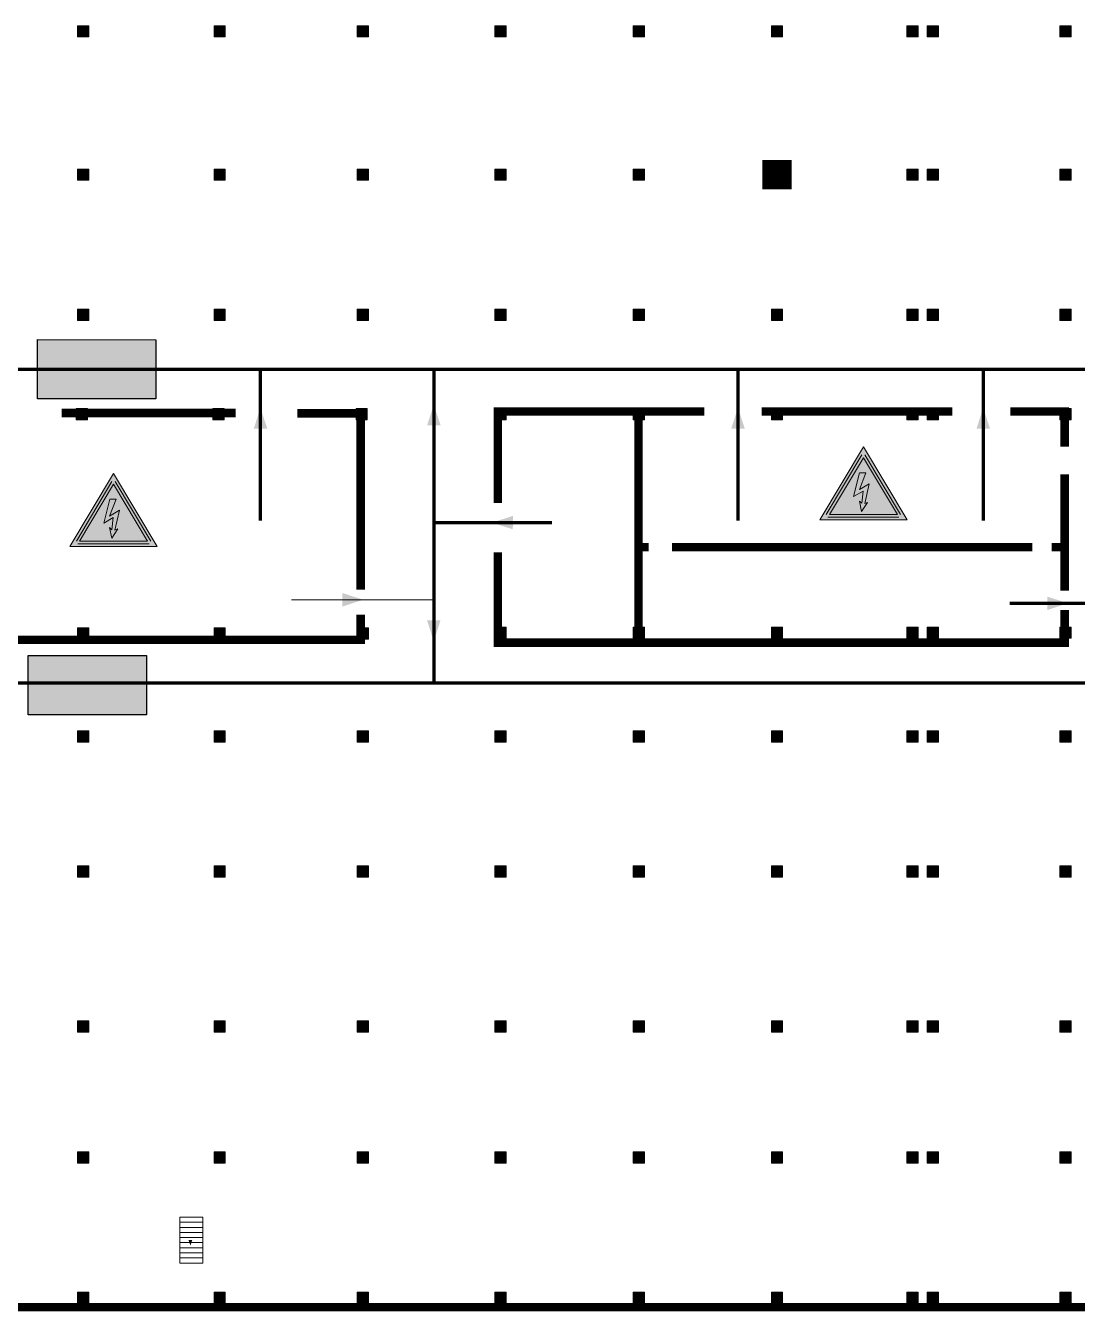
# Model space of a CAD drawing. Header units: millimetres. Extents: x 13810 to 67229, y 12374 to 21950.
# Drawn here: x 26833.2 to 26948.2, y 15072.4 to 15213 of the extents above; entities that cross this region are included whole.
import ezdxf

# ---------------------------------------------------------------- set-up
doc = ezdxf.new("R2010")
doc.units = ezdxf.units.MM
doc.layers.add('План_Штампы', color=7, linetype='Continuous')

# ---------------------------------------------------------------- blocks, each defined once
blk = doc.blocks.new('A$C32E8229D')
at = {"true_color": 0xffffff}
blk.add_hatch(color=7, dxfattribs=at).paths.add_polyline_path([(0, 0), (0, -8), (16, -8), (16, 0)])
h = blk.add_hatch(color=126)
h.paths.add_polyline_path([(0.2, -0.2), (15.8, -0.2), (15.8, -7.8), (0.2, -7.8)])
h.paths.add_polyline_path([(13.49, -2.05), (12.08, -2.05), (11.37, -2.63, 0.162397), (11.29, -2.84), (11.29, -3.63), (10.35, -3.63), (10.35, -4.05), (11.68, -4.05), (11.68, -3.48), (12.26, -4.28), (11.29, -5.1), (11.29, -6.78), (11.85, -6.78), (11.85, -5.44), (12.8, -4.64), (12.8, -5.94), (14.46, -5.94), (14.46, -5.39), (13.45, -5.39), (13.45, -3.97), (12.46, -2.59), (13.15, -2.59), (13.69, -3.34), (14.18, -3)], flags=16)
h.paths.add_polyline_path([(10.74, -1.82, 1), (11.8, -1.82, 1)], flags=16)
h.paths.add_polyline_path([(9.39, -3.59), (5.99, -3.59), (6.56, -3.03), (5.91, -3.03), (5.1, -3.83), (5.91, -4.64), (6.56, -4.64), (5.99, -4.09), (9.39, -4.09)], flags=16)
h.paths.add_polyline_path([(4.29, -1.08), (1.72, -1.08), (1.72, -6.6), (4.29, -6.6)], flags=16)
at = {"color": 126}
blk.add_lwpolyline([(16, -8), (0, -8), (0, 0), (16, 0)], close=True, dxfattribs=at)
blk = doc.blocks.new('A$C3E6D3DDE')
at = {"lineweight": 5}
h = blk.add_hatch(color=40, dxfattribs=at)
h.paths.add_polyline_path([(24.1, 1.45), (16.46, -11.35), (31.74, -11.35)])
h.paths.add_polyline_path([(24.09, -0.46), (30.03, -10.41), (18.14, -10.41)], flags=16)
h.paths.add_polyline_path([(24.54, -3.08), (23.41, -6.02), (25.13, -5.01), (24.33, -8.5), (24.82, -8.27), (23.79, -9.86), (23.4, -8.04), (23.8, -8.43), (24.04, -6.29), (22.39, -7.25), (23.44, -3.08)], flags=0)
h = blk.add_hatch(color=256, dxfattribs=at)
h.paths.add_polyline_path([(24.37, 0.03, 0.567511), (23.82, 0.03), (17.59, -10.4, 0.582454), (17.86, -10.88), (30.32, -10.88, 0.582149), (30.6, -10.4)])
h.paths.add_polyline_path([(24.09, -0.46), (18.14, -10.41), (30.03, -10.41)], flags=16)
h.paths.add_polyline_path([(24.54, -3.08), (23.41, -6.02), (25.13, -5.01), (24.33, -8.5), (24.82, -8.27), (23.79, -9.86), (23.4, -8.04), (23.8, -8.43), (24.04, -6.29), (22.39, -7.25), (23.44, -3.08)], flags=0)
h = blk.add_hatch(color=40, dxfattribs=at)
h.paths.add_polyline_path([(24.09, -0.46), (18.14, -10.41), (30.03, -10.41)])
h.paths.add_polyline_path([(24.82, -8.27), (23.79, -9.86), (23.4, -8.04), (23.8, -8.43), (24.04, -6.29), (22.39, -7.25), (23.44, -3.08), (24.54, -3.08), (23.41, -6.02), (25.13, -5.01), (24.33, -8.5)], flags=16)
at = {"color": 40, "lineweight": 5}
for p, q in [((16.46, -11.35), (24.1, 1.45)), ((24.1, 1.45), (31.74, -11.35))]:
    blk.add_line(p, q, dxfattribs=at)
at = {"lineweight": 5}
for p, q in [((17.59, -10.4), (23.82, 0.03)), ((24.37, 0.03), (30.6, -10.4)), ((18.14, -10.41), (24.09, -0.46)), ((24.09, -0.46), (30.03, -10.41)), ((23.44, -3.08), (22.39, -7.25)), ((23.41, -6.02), (24.54, -3.08)), ((24.54, -3.08), (23.44, -3.08)), ((22.39, -7.25), (24.04, -6.29)), ((25.13, -5.01), (23.41, -6.02)), ((24.04, -6.29), (23.8, -8.43)), ((24.33, -8.5), (25.13, -5.01)), ((23.8, -8.43), (23.4, -8.04)), ((23.4, -8.04), (23.79, -9.86)), ((23.79, -9.86), (24.82, -8.27)), ((24.82, -8.27), (24.33, -8.5)), ((17.86, -10.88), (30.32, -10.88)), ((18.14, -10.41), (30.03, -10.41))]:
    blk.add_line(p, q, dxfattribs=at)
at = {"color": 50, "lineweight": 5}
blk.add_line((31.74, -11.35), (16.46, -11.35), dxfattribs=at)

msp = doc.modelspace()

# ---------------------------------------------------------------- hatches: boundary and pattern name
at = {"lineweight": 0}
h = msp.add_hatch(color=256, dxfattribs=at)
h.dxf.hatch_style = 1
h.paths.add_polyline_path([(26838.92, 15212.98), (26838.92, 15211.75), (26840.14, 15211.75), (26840.14, 15212.98)])
h = msp.add_hatch(color=256, dxfattribs=at)
h.dxf.hatch_style = 1
h.paths.add_polyline_path([(26853.85, 15212.98), (26853.85, 15211.75), (26855.07, 15211.75), (26855.07, 15212.98)])
h = msp.add_hatch(color=256, dxfattribs=at)
h.dxf.hatch_style = 1
h.paths.add_polyline_path([(26869.49, 15212.98), (26869.49, 15211.75), (26870.71, 15211.75), (26870.71, 15212.98)])
h = msp.add_hatch(color=256, dxfattribs=at)
h.dxf.hatch_style = 1
h.paths.add_polyline_path([(26884.54, 15212.98), (26884.54, 15211.75), (26885.76, 15211.75), (26885.76, 15212.98)])
h = msp.add_hatch(color=256, dxfattribs=at)
h.dxf.hatch_style = 1
h.paths.add_polyline_path([(26899.67, 15212.98), (26899.67, 15211.75), (26900.89, 15211.75), (26900.89, 15212.98)])
h = msp.add_hatch(color=256, dxfattribs=at)
h.dxf.hatch_style = 1
h.paths.add_polyline_path([(26914.78, 15212.98), (26914.78, 15211.75), (26916, 15211.75), (26916, 15212.98)])
h = msp.add_hatch(color=256, dxfattribs=at)
h.dxf.hatch_style = 1
h.paths.add_polyline_path([(26929.58, 15212.98), (26929.58, 15211.75), (26930.8, 15211.75), (26930.8, 15212.98)])
h = msp.add_hatch(color=256, dxfattribs=at)
h.dxf.hatch_style = 1
h.paths.add_polyline_path([(26931.81, 15212.98), (26931.81, 15211.75), (26933.03, 15211.75), (26933.03, 15212.98)])
h = msp.add_hatch(color=256, dxfattribs=at)
h.dxf.hatch_style = 1
h.paths.add_polyline_path([(26946.31, 15212.98), (26946.31, 15211.75), (26947.53, 15211.75), (26947.53, 15212.98)])
h = msp.add_hatch(color=256, dxfattribs=at)
h.dxf.hatch_style = 1
h.paths.add_polyline_path([(26838.92, 15197.31), (26838.92, 15196.08), (26840.14, 15196.08), (26840.14, 15197.31)])
h = msp.add_hatch(color=256, dxfattribs=at)
h.dxf.hatch_style = 1
h.paths.add_polyline_path([(26853.85, 15197.31), (26853.85, 15196.08), (26855.07, 15196.08), (26855.07, 15197.31)])
h = msp.add_hatch(color=256, dxfattribs=at)
h.dxf.hatch_style = 1
h.paths.add_polyline_path([(26869.49, 15197.31), (26869.49, 15196.08), (26870.71, 15196.08), (26870.71, 15197.31)])
h = msp.add_hatch(color=256, dxfattribs=at)
h.dxf.hatch_style = 1
h.paths.add_polyline_path([(26884.54, 15197.31), (26884.54, 15196.08), (26885.76, 15196.08), (26885.76, 15197.31)])
h = msp.add_hatch(color=256, dxfattribs=at)
h.dxf.hatch_style = 1
h.paths.add_polyline_path([(26899.67, 15197.31), (26899.67, 15196.08), (26900.89, 15196.08), (26900.89, 15197.31)])
h = msp.add_hatch(color=256, dxfattribs=at)
h.dxf.hatch_style = 1
h.paths.add_polyline_path([(26914.78, 15197.31), (26914.78, 15196.08), (26916, 15196.08), (26916, 15197.31)])
h = msp.add_hatch(color=256, dxfattribs=at)
h.dxf.hatch_style = 1
h.paths.add_polyline_path([(26929.58, 15197.31), (26929.58, 15196.08), (26930.8, 15196.08), (26930.8, 15197.31)])
h = msp.add_hatch(color=256, dxfattribs=at)
h.dxf.hatch_style = 1
h.paths.add_polyline_path([(26931.81, 15197.31), (26931.81, 15196.08), (26933.03, 15196.08), (26933.03, 15197.31)])
h = msp.add_hatch(color=256, dxfattribs=at)
h.dxf.hatch_style = 1
h.paths.add_polyline_path([(26946.31, 15197.31), (26946.31, 15196.08), (26947.53, 15196.08), (26947.53, 15197.31)])
h = msp.add_hatch(color=256, dxfattribs=at)
h.dxf.hatch_style = 1
h.paths.add_polyline_path([(26838.92, 15181.99), (26838.92, 15180.76), (26840.14, 15180.76), (26840.14, 15181.99)])
h = msp.add_hatch(color=256, dxfattribs=at)
h.dxf.hatch_style = 1
h.paths.add_polyline_path([(26853.85, 15181.99), (26853.85, 15180.76), (26855.07, 15180.76), (26855.07, 15181.99)])
h = msp.add_hatch(color=256, dxfattribs=at)
h.dxf.hatch_style = 1
h.paths.add_polyline_path([(26869.49, 15181.99), (26869.49, 15180.76), (26870.71, 15180.76), (26870.71, 15181.99)])
h = msp.add_hatch(color=256, dxfattribs=at)
h.dxf.hatch_style = 1
h.paths.add_polyline_path([(26884.54, 15181.99), (26884.54, 15180.76), (26885.76, 15180.76), (26885.76, 15181.99)])
h = msp.add_hatch(color=256, dxfattribs=at)
h.dxf.hatch_style = 1
h.paths.add_polyline_path([(26899.67, 15181.99), (26899.67, 15180.76), (26900.89, 15180.76), (26900.89, 15181.99)])
h = msp.add_hatch(color=256, dxfattribs=at)
h.dxf.hatch_style = 1
h.paths.add_polyline_path([(26914.78, 15181.99), (26914.78, 15180.76), (26916, 15180.76), (26916, 15181.99)])
h = msp.add_hatch(color=256, dxfattribs=at)
h.dxf.hatch_style = 1
h.paths.add_polyline_path([(26929.58, 15181.99), (26929.58, 15180.76), (26930.8, 15180.76), (26930.8, 15181.99)])
h = msp.add_hatch(color=256, dxfattribs=at)
h.dxf.hatch_style = 1
h.paths.add_polyline_path([(26931.81, 15181.99), (26931.81, 15180.76), (26933.03, 15180.76), (26933.03, 15181.99)])
h = msp.add_hatch(color=256, dxfattribs=at)
h.dxf.hatch_style = 1
h.paths.add_polyline_path([(26946.31, 15181.99), (26946.31, 15180.76), (26947.53, 15180.76), (26947.53, 15181.99)])
h = msp.add_hatch(color=256, dxfattribs=at)
h.dxf.hatch_style = 1
h.paths.add_polyline_path([(26838.78, 15171.13), (26838.78, 15169.9), (26840, 15169.9), (26840, 15171.13)])
h = msp.add_hatch(color=256, dxfattribs=at)
h.dxf.hatch_style = 1
h.paths.add_polyline_path([(26853.71, 15171.13), (26853.71, 15169.9), (26854.93, 15169.9), (26854.93, 15171.13)])
h = msp.add_hatch(color=256, dxfattribs=at)
h.dxf.hatch_style = 1
h.paths.add_polyline_path([(26869.36, 15171.13), (26869.36, 15169.9), (26870.58, 15169.9), (26870.58, 15171.13)])
h = msp.add_hatch(color=256, dxfattribs=at)
h.dxf.hatch_style = 1
h.paths.add_polyline_path([(26884.54, 15171.13), (26884.54, 15169.9), (26885.76, 15169.9), (26885.76, 15171.13)])
h = msp.add_hatch(color=256, dxfattribs=at)
h.dxf.hatch_style = 1
h.paths.add_polyline_path([(26899.67, 15171.13), (26899.67, 15169.9), (26900.89, 15169.9), (26900.89, 15171.13)])
h = msp.add_hatch(color=256, dxfattribs=at)
h.dxf.hatch_style = 1
h.paths.add_polyline_path([(26914.78, 15171.13), (26914.78, 15169.9), (26916, 15169.9), (26916, 15171.13)])
h = msp.add_hatch(color=256, dxfattribs=at)
h.dxf.hatch_style = 1
h.paths.add_polyline_path([(26929.58, 15171.13), (26929.58, 15169.9), (26930.8, 15169.9), (26930.8, 15171.13)])
h = msp.add_hatch(color=256, dxfattribs=at)
h.dxf.hatch_style = 1
h.paths.add_polyline_path([(26931.81, 15171.13), (26931.81, 15169.9), (26933.03, 15169.9), (26933.03, 15171.13)])
h = msp.add_hatch(color=256, dxfattribs=at)
h.dxf.hatch_style = 1
h.paths.add_polyline_path([(26946.31, 15171.13), (26946.31, 15169.9), (26947.53, 15169.9), (26947.53, 15171.13)])
h = msp.add_hatch(color=256, dxfattribs=at)
h.dxf.hatch_style = 1
h.paths.add_polyline_path([(26838.92, 15147.14), (26838.92, 15145.91), (26840.14, 15145.91), (26840.14, 15147.14)])
h = msp.add_hatch(color=256, dxfattribs=at)
h.dxf.hatch_style = 1
h.paths.add_polyline_path([(26853.85, 15147.14), (26853.85, 15145.91), (26855.07, 15145.91), (26855.07, 15147.14)])
h = msp.add_hatch(color=256, dxfattribs=at)
h.dxf.hatch_style = 1
h.paths.add_polyline_path([(26869.49, 15147.14), (26869.49, 15145.91), (26870.71, 15145.91), (26870.71, 15147.14)])
h = msp.add_hatch(color=256, dxfattribs=at)
h.dxf.hatch_style = 1
h.paths.add_polyline_path([(26884.54, 15147.22), (26884.54, 15145.99), (26885.76, 15145.99), (26885.76, 15147.22)])
h = msp.add_hatch(color=256, dxfattribs=at)
h.dxf.hatch_style = 1
h.paths.add_polyline_path([(26899.67, 15147.22), (26899.67, 15145.99), (26900.89, 15145.99), (26900.89, 15147.22)])
h = msp.add_hatch(color=256, dxfattribs=at)
h.dxf.hatch_style = 1
h.paths.add_polyline_path([(26914.78, 15147.22), (26914.78, 15145.99), (26916, 15145.99), (26916, 15147.22)])
h = msp.add_hatch(color=256, dxfattribs=at)
h.dxf.hatch_style = 1
h.paths.add_polyline_path([(26929.58, 15147.22), (26929.58, 15145.99), (26930.8, 15145.99), (26930.8, 15147.22)])
h = msp.add_hatch(color=256, dxfattribs=at)
h.dxf.hatch_style = 1
h.paths.add_polyline_path([(26931.81, 15147.22), (26931.81, 15145.99), (26933.03, 15145.99), (26933.03, 15147.22)])
h = msp.add_hatch(color=256, dxfattribs=at)
h.dxf.hatch_style = 1
h.paths.add_polyline_path([(26946.31, 15147.22), (26946.31, 15145.99), (26947.53, 15145.99), (26947.53, 15147.22)])
h = msp.add_hatch(color=256, dxfattribs=at)
h.dxf.hatch_style = 1
h.paths.add_polyline_path([(26838.92, 15135.86), (26838.92, 15134.63), (26840.14, 15134.63), (26840.14, 15135.86)])
h = msp.add_hatch(color=256, dxfattribs=at)
h.dxf.hatch_style = 1
h.paths.add_polyline_path([(26853.85, 15135.86), (26853.85, 15134.63), (26855.07, 15134.63), (26855.07, 15135.86)])
h = msp.add_hatch(color=256, dxfattribs=at)
h.dxf.hatch_style = 1
h.paths.add_polyline_path([(26869.49, 15135.86), (26869.49, 15134.63), (26870.71, 15134.63), (26870.71, 15135.86)])
h = msp.add_hatch(color=256, dxfattribs=at)
h.dxf.hatch_style = 1
h.paths.add_polyline_path([(26884.54, 15135.86), (26884.54, 15134.63), (26885.76, 15134.63), (26885.76, 15135.86)])
h = msp.add_hatch(color=256, dxfattribs=at)
h.dxf.hatch_style = 1
h.paths.add_polyline_path([(26899.67, 15135.86), (26899.67, 15134.63), (26900.89, 15134.63), (26900.89, 15135.86)])
h = msp.add_hatch(color=256, dxfattribs=at)
h.dxf.hatch_style = 1
h.paths.add_polyline_path([(26914.78, 15135.86), (26914.78, 15134.63), (26916, 15134.63), (26916, 15135.86)])
h = msp.add_hatch(color=256, dxfattribs=at)
h.dxf.hatch_style = 1
h.paths.add_polyline_path([(26929.58, 15135.86), (26929.58, 15134.63), (26930.8, 15134.63), (26930.8, 15135.86)])
h = msp.add_hatch(color=256, dxfattribs=at)
h.dxf.hatch_style = 1
h.paths.add_polyline_path([(26931.81, 15135.86), (26931.81, 15134.63), (26933.03, 15134.63), (26933.03, 15135.86)])
h = msp.add_hatch(color=256, dxfattribs=at)
h.dxf.hatch_style = 1
h.paths.add_polyline_path([(26946.31, 15135.86), (26946.31, 15134.63), (26947.53, 15134.63), (26947.53, 15135.86)])
h = msp.add_hatch(color=256, dxfattribs=at)
h.dxf.hatch_style = 1
h.paths.add_polyline_path([(26838.92, 15121.1), (26838.92, 15119.87), (26840.14, 15119.87), (26840.14, 15121.1)])
h = msp.add_hatch(color=256, dxfattribs=at)
h.dxf.hatch_style = 1
h.paths.add_polyline_path([(26853.85, 15121.1), (26853.85, 15119.87), (26855.07, 15119.87), (26855.07, 15121.1)])
h = msp.add_hatch(color=256, dxfattribs=at)
h.dxf.hatch_style = 1
h.paths.add_polyline_path([(26869.49, 15121.1), (26869.49, 15119.87), (26870.71, 15119.87), (26870.71, 15121.1)])
h = msp.add_hatch(color=256, dxfattribs=at)
h.dxf.hatch_style = 1
h.paths.add_polyline_path([(26884.54, 15121.1), (26884.54, 15119.87), (26885.76, 15119.87), (26885.76, 15121.1)])
h = msp.add_hatch(color=256, dxfattribs=at)
h.dxf.hatch_style = 1
h.paths.add_polyline_path([(26899.67, 15121.1), (26899.67, 15119.87), (26900.89, 15119.87), (26900.89, 15121.1)])
h = msp.add_hatch(color=256, dxfattribs=at)
h.dxf.hatch_style = 1
h.paths.add_polyline_path([(26914.78, 15121.1), (26914.78, 15119.87), (26916, 15119.87), (26916, 15121.1)])
h = msp.add_hatch(color=256, dxfattribs=at)
h.dxf.hatch_style = 1
h.paths.add_polyline_path([(26929.58, 15121.1), (26929.58, 15119.87), (26930.8, 15119.87), (26930.8, 15121.1)])
h = msp.add_hatch(color=256, dxfattribs=at)
h.dxf.hatch_style = 1
h.paths.add_polyline_path([(26931.81, 15121.1), (26931.81, 15119.87), (26933.03, 15119.87), (26933.03, 15121.1)])
h = msp.add_hatch(color=256, dxfattribs=at)
h.dxf.hatch_style = 1
h.paths.add_polyline_path([(26946.31, 15121.1), (26946.31, 15119.87), (26947.53, 15119.87), (26947.53, 15121.1)])
h = msp.add_hatch(color=256, dxfattribs=at)
h.dxf.hatch_style = 1
h.paths.add_polyline_path([(26838.92, 15104.16), (26838.92, 15102.93), (26840.14, 15102.93), (26840.14, 15104.16)])
h = msp.add_hatch(color=256, dxfattribs=at)
h.dxf.hatch_style = 1
h.paths.add_polyline_path([(26853.85, 15104.16), (26853.85, 15102.93), (26855.07, 15102.93), (26855.07, 15104.16)])
h = msp.add_hatch(color=256, dxfattribs=at)
h.dxf.hatch_style = 1
h.paths.add_polyline_path([(26869.49, 15104.16), (26869.49, 15102.93), (26870.71, 15102.93), (26870.71, 15104.16)])
h = msp.add_hatch(color=256, dxfattribs=at)
h.dxf.hatch_style = 1
h.paths.add_polyline_path([(26884.54, 15104.16), (26884.54, 15102.93), (26885.76, 15102.93), (26885.76, 15104.16)])
h = msp.add_hatch(color=256, dxfattribs=at)
h.dxf.hatch_style = 1
h.paths.add_polyline_path([(26899.67, 15104.16), (26899.67, 15102.93), (26900.89, 15102.93), (26900.89, 15104.16)])
h = msp.add_hatch(color=256, dxfattribs=at)
h.dxf.hatch_style = 1
h.paths.add_polyline_path([(26914.78, 15104.16), (26914.78, 15102.93), (26916, 15102.93), (26916, 15104.16)])
h = msp.add_hatch(color=256, dxfattribs=at)
h.dxf.hatch_style = 1
h.paths.add_polyline_path([(26929.58, 15104.16), (26929.58, 15102.93), (26930.8, 15102.93), (26930.8, 15104.16)])
h = msp.add_hatch(color=256, dxfattribs=at)
h.dxf.hatch_style = 1
h.paths.add_polyline_path([(26931.81, 15104.16), (26931.81, 15102.93), (26933.03, 15102.93), (26933.03, 15104.16)])
h = msp.add_hatch(color=256, dxfattribs=at)
h.dxf.hatch_style = 1
h.paths.add_polyline_path([(26946.31, 15104.16), (26946.31, 15102.93), (26947.53, 15102.93), (26947.53, 15104.16)])
h = msp.add_hatch(color=256, dxfattribs=at)
h.dxf.hatch_style = 1
h.paths.add_polyline_path([(26838.92, 15089.82), (26838.92, 15088.59), (26840.14, 15088.59), (26840.14, 15089.82)])
h = msp.add_hatch(color=256, dxfattribs=at)
h.dxf.hatch_style = 1
h.paths.add_polyline_path([(26853.85, 15089.82), (26853.85, 15088.59), (26855.07, 15088.59), (26855.07, 15089.82)])
h = msp.add_hatch(color=256, dxfattribs=at)
h.dxf.hatch_style = 1
h.paths.add_polyline_path([(26869.49, 15089.82), (26869.49, 15088.59), (26870.71, 15088.59), (26870.71, 15089.82)])
h = msp.add_hatch(color=256, dxfattribs=at)
h.dxf.hatch_style = 1
h.paths.add_polyline_path([(26884.54, 15089.82), (26884.54, 15088.59), (26885.76, 15088.59), (26885.76, 15089.82)])
h = msp.add_hatch(color=256, dxfattribs=at)
h.dxf.hatch_style = 1
h.paths.add_polyline_path([(26899.67, 15089.82), (26899.67, 15088.59), (26900.89, 15088.59), (26900.89, 15089.82)])
h = msp.add_hatch(color=256, dxfattribs=at)
h.dxf.hatch_style = 1
h.paths.add_polyline_path([(26914.78, 15089.82), (26914.78, 15088.59), (26916, 15088.59), (26916, 15089.82)])
h = msp.add_hatch(color=256, dxfattribs=at)
h.dxf.hatch_style = 1
h.paths.add_polyline_path([(26929.58, 15089.82), (26929.58, 15088.59), (26930.8, 15088.59), (26930.8, 15089.82)])
h = msp.add_hatch(color=256, dxfattribs=at)
h.dxf.hatch_style = 1
h.paths.add_polyline_path([(26931.81, 15089.82), (26931.81, 15088.59), (26933.03, 15088.59), (26933.03, 15089.82)])
h = msp.add_hatch(color=256, dxfattribs=at)
h.dxf.hatch_style = 1
h.paths.add_polyline_path([(26946.31, 15089.82), (26946.31, 15088.59), (26947.53, 15088.59), (26947.53, 15089.82)])
h = msp.add_hatch(color=256, dxfattribs=at)
h.dxf.hatch_style = 1
h.paths.add_polyline_path([(26838.92, 15074.49), (26838.92, 15073.26), (26840.14, 15073.26), (26840.14, 15074.49)])
h = msp.add_hatch(color=256, dxfattribs=at)
h.dxf.hatch_style = 1
h.paths.add_polyline_path([(26853.85, 15074.49), (26853.85, 15073.26), (26855.07, 15073.26), (26855.07, 15074.49)])
h = msp.add_hatch(color=256, dxfattribs=at)
h.dxf.hatch_style = 1
h.paths.add_polyline_path([(26869.49, 15074.49), (26869.49, 15073.26), (26870.71, 15073.26), (26870.71, 15074.49)])
h = msp.add_hatch(color=256, dxfattribs=at)
h.dxf.hatch_style = 1
h.paths.add_polyline_path([(26884.54, 15074.49), (26884.54, 15073.26), (26885.76, 15073.26), (26885.76, 15074.49)])
h = msp.add_hatch(color=256, dxfattribs=at)
h.dxf.hatch_style = 1
h.paths.add_polyline_path([(26899.67, 15074.49), (26899.67, 15073.26), (26900.89, 15073.26), (26900.89, 15074.49)])
h = msp.add_hatch(color=256, dxfattribs=at)
h.dxf.hatch_style = 1
h.paths.add_polyline_path([(26914.78, 15074.49), (26914.78, 15073.26), (26916, 15073.26), (26916, 15074.49)])
h = msp.add_hatch(color=256, dxfattribs=at)
h.dxf.hatch_style = 1
h.paths.add_polyline_path([(26929.58, 15074.49), (26929.58, 15073.26), (26930.8, 15073.26), (26930.8, 15074.49)])
h = msp.add_hatch(color=256, dxfattribs=at)
h.dxf.hatch_style = 1
h.paths.add_polyline_path([(26931.81, 15074.49), (26931.81, 15073.26), (26933.03, 15073.26), (26933.03, 15074.49)])
h = msp.add_hatch(color=256, dxfattribs=at)
h.dxf.hatch_style = 1
h.paths.add_polyline_path([(26946.31, 15074.49), (26946.31, 15073.26), (26947.53, 15073.26), (26947.53, 15074.49)])

# ---------------------------------------------------------------- linework, layer by layer
for points in [[(26840.14, 15211.75), (26838.92, 15211.75), (26838.92, 15212.98), (26840.14, 15212.98)], [(26855.07, 15211.75), (26853.85, 15211.75), (26853.85, 15212.98), (26855.07, 15212.98)], [(26870.71, 15211.75), (26869.49, 15211.75), (26869.49, 15212.98), (26870.71, 15212.98)], [(26885.76, 15211.75), (26884.54, 15211.75), (26884.54, 15212.98), (26885.76, 15212.98)], [(26900.89, 15211.75), (26899.67, 15211.75), (26899.67, 15212.98), (26900.89, 15212.98)], [(26916, 15211.75), (26914.78, 15211.75), (26914.78, 15212.98), (26916, 15212.98)], [(26930.8, 15211.75), (26929.58, 15211.75), (26929.58, 15212.98), (26930.8, 15212.98)], [(26933.03, 15211.75), (26931.81, 15211.75), (26931.81, 15212.98), (26933.03, 15212.98)], [(26947.53, 15211.75), (26946.31, 15211.75), (26946.31, 15212.98), (26947.53, 15212.98)], [(26840.14, 15196.08), (26838.92, 15196.08), (26838.92, 15197.31), (26840.14, 15197.31)], [(26855.07, 15196.08), (26853.85, 15196.08), (26853.85, 15197.31), (26855.07, 15197.31)], [(26870.71, 15196.08), (26869.49, 15196.08), (26869.49, 15197.31), (26870.71, 15197.31)], [(26885.76, 15196.08), (26884.54, 15196.08), (26884.54, 15197.31), (26885.76, 15197.31)], [(26900.89, 15196.08), (26899.67, 15196.08), (26899.67, 15197.31), (26900.89, 15197.31)], [(26930.8, 15196.08), (26929.58, 15196.08), (26929.58, 15197.31), (26930.8, 15197.31)], [(26933.03, 15196.08), (26931.81, 15196.08), (26931.81, 15197.31), (26933.03, 15197.31)], [(26947.53, 15196.08), (26946.31, 15196.08), (26946.31, 15197.31), (26947.53, 15197.31)], [(26840.14, 15180.76), (26838.92, 15180.76), (26838.92, 15181.99), (26840.14, 15181.99)], [(26855.07, 15180.76), (26853.85, 15180.76), (26853.85, 15181.99), (26855.07, 15181.99)], [(26870.71, 15180.76), (26869.49, 15180.76), (26869.49, 15181.99), (26870.71, 15181.99)], [(26885.76, 15180.76), (26884.54, 15180.76), (26884.54, 15181.99), (26885.76, 15181.99)], [(26900.89, 15180.76), (26899.67, 15180.76), (26899.67, 15181.99), (26900.89, 15181.99)], [(26916, 15180.76), (26914.78, 15180.76), (26914.78, 15181.99), (26916, 15181.99)], [(26930.8, 15180.76), (26929.58, 15180.76), (26929.58, 15181.99), (26930.8, 15181.99)], [(26933.03, 15180.76), (26931.81, 15180.76), (26931.81, 15181.99), (26933.03, 15181.99)], [(26947.53, 15180.76), (26946.31, 15180.76), (26946.31, 15181.99), (26947.53, 15181.99)], [(26840, 15169.9), (26838.78, 15169.9), (26838.78, 15171.13), (26840, 15171.13)], [(26854.93, 15169.9), (26853.71, 15169.9), (26853.71, 15171.13), (26854.93, 15171.13)], [(26870.58, 15169.9), (26869.36, 15169.9), (26869.36, 15171.13), (26870.58, 15171.13)], [(26885.76, 15169.9), (26884.54, 15169.9), (26884.54, 15171.13), (26885.76, 15171.13)], [(26900.89, 15169.9), (26899.67, 15169.9), (26899.67, 15171.13), (26900.89, 15171.13)], [(26916, 15169.9), (26914.78, 15169.9), (26914.78, 15171.13), (26916, 15171.13)], [(26930.8, 15169.9), (26929.58, 15169.9), (26929.58, 15171.13), (26930.8, 15171.13)], [(26933.03, 15169.9), (26931.81, 15169.9), (26931.81, 15171.13), (26933.03, 15171.13)], [(26947.53, 15169.9), (26946.31, 15169.9), (26946.31, 15171.13), (26947.53, 15171.13)], [(26840.14, 15145.91), (26838.92, 15145.91), (26838.92, 15147.14), (26840.14, 15147.14)], [(26855.07, 15145.91), (26853.85, 15145.91), (26853.85, 15147.14), (26855.07, 15147.14)], [(26870.71, 15145.91), (26869.49, 15145.91), (26869.49, 15147.14), (26870.71, 15147.14)], [(26885.76, 15145.99), (26884.54, 15145.99), (26884.54, 15147.22), (26885.76, 15147.22)], [(26900.89, 15145.99), (26899.67, 15145.99), (26899.67, 15147.22), (26900.89, 15147.22)], [(26916, 15145.99), (26914.78, 15145.99), (26914.78, 15147.22), (26916, 15147.22)], [(26930.8, 15145.99), (26929.58, 15145.99), (26929.58, 15147.22), (26930.8, 15147.22)], [(26933.03, 15145.99), (26931.81, 15145.99), (26931.81, 15147.22), (26933.03, 15147.22)], [(26947.53, 15145.99), (26946.31, 15145.99), (26946.31, 15147.22), (26947.53, 15147.22)], [(26840.14, 15134.63), (26838.92, 15134.63), (26838.92, 15135.86), (26840.14, 15135.86)], [(26855.07, 15134.63), (26853.85, 15134.63), (26853.85, 15135.86), (26855.07, 15135.86)], [(26870.71, 15134.63), (26869.49, 15134.63), (26869.49, 15135.86), (26870.71, 15135.86)], [(26885.76, 15134.63), (26884.54, 15134.63), (26884.54, 15135.86), (26885.76, 15135.86)], [(26900.89, 15134.63), (26899.67, 15134.63), (26899.67, 15135.86), (26900.89, 15135.86)], [(26916, 15134.63), (26914.78, 15134.63), (26914.78, 15135.86), (26916, 15135.86)], [(26930.8, 15134.63), (26929.58, 15134.63), (26929.58, 15135.86), (26930.8, 15135.86)], [(26933.03, 15134.63), (26931.81, 15134.63), (26931.81, 15135.86), (26933.03, 15135.86)], [(26947.53, 15134.63), (26946.31, 15134.63), (26946.31, 15135.86), (26947.53, 15135.86)], [(26840.14, 15119.87), (26838.92, 15119.87), (26838.92, 15121.1), (26840.14, 15121.1)], [(26855.07, 15119.87), (26853.85, 15119.87), (26853.85, 15121.1), (26855.07, 15121.1)], [(26870.71, 15119.87), (26869.49, 15119.87), (26869.49, 15121.1), (26870.71, 15121.1)], [(26885.76, 15119.87), (26884.54, 15119.87), (26884.54, 15121.1), (26885.76, 15121.1)], [(26900.89, 15119.87), (26899.67, 15119.87), (26899.67, 15121.1), (26900.89, 15121.1)], [(26916, 15119.87), (26914.78, 15119.87), (26914.78, 15121.1), (26916, 15121.1)], [(26930.8, 15119.87), (26929.58, 15119.87), (26929.58, 15121.1), (26930.8, 15121.1)], [(26933.03, 15119.87), (26931.81, 15119.87), (26931.81, 15121.1), (26933.03, 15121.1)], [(26947.53, 15119.87), (26946.31, 15119.87), (26946.31, 15121.1), (26947.53, 15121.1)], [(26840.14, 15102.93), (26838.92, 15102.93), (26838.92, 15104.16), (26840.14, 15104.16)], [(26855.07, 15102.93), (26853.85, 15102.93), (26853.85, 15104.16), (26855.07, 15104.16)], [(26870.71, 15102.93), (26869.49, 15102.93), (26869.49, 15104.16), (26870.71, 15104.16)], [(26885.76, 15102.93), (26884.54, 15102.93), (26884.54, 15104.16), (26885.76, 15104.16)], [(26900.89, 15102.93), (26899.67, 15102.93), (26899.67, 15104.16), (26900.89, 15104.16)], [(26916, 15102.93), (26914.78, 15102.93), (26914.78, 15104.16), (26916, 15104.16)], [(26930.8, 15102.93), (26929.58, 15102.93), (26929.58, 15104.16), (26930.8, 15104.16)], [(26933.03, 15102.93), (26931.81, 15102.93), (26931.81, 15104.16), (26933.03, 15104.16)], [(26947.53, 15102.93), (26946.31, 15102.93), (26946.31, 15104.16), (26947.53, 15104.16)], [(26840.14, 15088.59), (26838.92, 15088.59), (26838.92, 15089.82), (26840.14, 15089.82)], [(26855.07, 15088.59), (26853.85, 15088.59), (26853.85, 15089.82), (26855.07, 15089.82)], [(26870.71, 15088.59), (26869.49, 15088.59), (26869.49, 15089.82), (26870.71, 15089.82)], [(26885.76, 15088.59), (26884.54, 15088.59), (26884.54, 15089.82), (26885.76, 15089.82)], [(26900.89, 15088.59), (26899.67, 15088.59), (26899.67, 15089.82), (26900.89, 15089.82)], [(26916, 15088.59), (26914.78, 15088.59), (26914.78, 15089.82), (26916, 15089.82)], [(26930.8, 15088.59), (26929.58, 15088.59), (26929.58, 15089.82), (26930.8, 15089.82)], [(26933.03, 15088.59), (26931.81, 15088.59), (26931.81, 15089.82), (26933.03, 15089.82)], [(26947.53, 15088.59), (26946.31, 15088.59), (26946.31, 15089.82), (26947.53, 15089.82)], [(26852.61, 15082.7), (26850.11, 15082.7), (26850.11, 15082.14), (26852.61, 15082.14)], [(26852.61, 15082.14), (26850.11, 15082.14), (26850.11, 15081.58), (26852.61, 15081.58)], [(26852.61, 15081.58), (26850.11, 15081.58), (26850.11, 15081.02), (26852.61, 15081.02)], [(26852.61, 15081.02), (26850.11, 15081.02), (26850.11, 15080.47), (26852.61, 15080.47)], [(26852.61, 15080.47), (26850.11, 15080.47), (26850.11, 15079.91), (26852.61, 15079.91)], [(26852.61, 15079.91), (26850.11, 15079.91), (26850.11, 15079.35), (26852.61, 15079.35)], [(26852.61, 15079.35), (26850.11, 15079.35), (26850.11, 15078.8), (26852.61, 15078.8)], [(26852.61, 15078.8), (26850.11, 15078.8), (26850.11, 15078.24), (26852.61, 15078.24)], [(26852.61, 15078.24), (26850.11, 15078.24), (26850.11, 15077.68), (26852.61, 15077.68)], [(26840.14, 15073.26), (26838.92, 15073.26), (26838.92, 15074.49), (26840.14, 15074.49)], [(26855.07, 15073.26), (26853.85, 15073.26), (26853.85, 15074.49), (26855.07, 15074.49)], [(26870.71, 15073.26), (26869.49, 15073.26), (26869.49, 15074.49), (26870.71, 15074.49)], [(26885.76, 15073.26), (26884.54, 15073.26), (26884.54, 15074.49), (26885.76, 15074.49)], [(26900.89, 15073.26), (26899.67, 15073.26), (26899.67, 15074.49), (26900.89, 15074.49)], [(26916, 15073.26), (26914.78, 15073.26), (26914.78, 15074.49), (26916, 15074.49)], [(26930.8, 15073.26), (26929.58, 15073.26), (26929.58, 15074.49), (26930.8, 15074.49)], [(26933.03, 15073.26), (26931.81, 15073.26), (26931.81, 15074.49), (26933.03, 15074.49)], [(26947.53, 15073.26), (26946.31, 15073.26), (26946.31, 15074.49), (26947.53, 15074.49)]]:
    msp.add_lwpolyline(points, close=True, dxfattribs=at)
at = {"lineweight": 0, "const_width": 2}
msp.add_lwpolyline([(26916, 15196.08), (26914.78, 15196.08), (26914.78, 15197.31), (26916, 15197.31)], close=True, dxfattribs=at)
at = {"color": 126, "lineweight": 100, "true_color": 0x008754}
for points in [[(27244.57, 15175.38), (26784.21, 15175.38)], [(26858.89, 15175.38), (26858.89, 15158.86)], [(26877.85, 15175.38), (26877.85, 15157.38)], [(26911.1, 15175.38), (26911.1, 15158.86)], [(26937.91, 15175.38), (26937.91, 15158.86)], [(26890.78, 15158.63), (26877.85, 15158.63), (26877.85, 15141.1)], [(26940.85, 15149.82), (26953.01, 15149.82), (26967.19, 15149.82)], [(27244.57, 15141.1), (26784.21, 15141.1)]]:
    msp.add_lwpolyline(points, dxfattribs=at)
at = {"lineweight": 0, "const_width": 0.924}
for points in [[(26837.17, 15170.63), (26856.19, 15170.63)], [(26862.95, 15170.59), (26869.87, 15170.59), (26869.87, 15151.32)], [(26884.87, 15160.78), (26884.87, 15170.79), (26907.45, 15170.79)], [(26901.37, 15155.95), (26900.25, 15155.95), (26900.25, 15145.62), (26900.25, 15170.72)], [(26913.7, 15170.79), (26934.55, 15170.79)], [(26940.89, 15170.79), (26946.83, 15170.79), (26946.83, 15166.94)], [(26946.83, 15163.93), (26946.83, 15151.22)], [(26943.28, 15155.95), (26903.9, 15155.95)], [(26946.83, 15155.95), (26945.42, 15155.95)], [(26869.87, 15148.59), (26869.87, 15145.82), (26808.18, 15145.82), (26808.18, 15154.45)], [(26946.83, 15149.09), (26946.83, 15145.52), (26884.87, 15145.52), (26884.87, 15155.4)], [(27072.96, 15072.86), (26791.17, 15072.86)]]:
    msp.add_lwpolyline(points, dxfattribs=at)
at = {"color": 126, "lineweight": 0, "true_color": 0x008754}
msp.add_lwpolyline([(26877.85, 15150.2), (26862.3, 15150.2)], dxfattribs=at)
at = {"layer": 'План_Штампы', "color": 126, "true_color": 0x008754}
for points in [[(26878.61, 15169.27), (26877.13, 15169.27), (26877.86, 15171.53)], [(26859.65, 15168.92), (26858.18, 15168.92), (26858.9, 15171.18)], [(26911.86, 15168.92), (26910.38, 15168.92), (26911.11, 15171.18)], [(26938.67, 15168.92), (26937.2, 15168.92), (26937.92, 15171.18)], [(26886.51, 15159.38), (26886.5, 15157.91), (26884.24, 15158.64)], [(26867.87, 15149.46), (26867.88, 15150.94), (26870.14, 15150.21)], [(26944.92, 15149.08), (26944.92, 15150.55), (26947.18, 15149.83)], [(26877.12, 15147.94), (26878.59, 15147.94), (26877.86, 15145.68)]]:
    msp.add_solid(points, dxfattribs=at)
at = {"layer": 'План_Штампы'}
msp.add_solid([(26851.05, 15080.18), (26851.45, 15080.18), (26851.25, 15079.56)], dxfattribs=at)

# ---------------------------------------------------------------- block references
at = {"xscale": 0.625, "yscale": 0.625, "zscale": 0.625}
for p in [(26909.77, 15166.03), (26827.79, 15163.12)]:
    msp.add_blockref('A$C3E6D3DDE', p, dxfattribs=at)
at = {"layer": 'План_Штампы', "color": 126, "true_color": 0x008754, "xscale": 0.8100087101568005, "yscale": 0.8100087101568005, "zscale": 0.8100087101568005, "rotation": 359.9978653237144}
for p in [(26834.52, 15178.65), (26833.5, 15144.1)]:
    msp.add_blockref('A$C32E8229D', p, dxfattribs=at)

doc.saveas('drawing.dxf')
